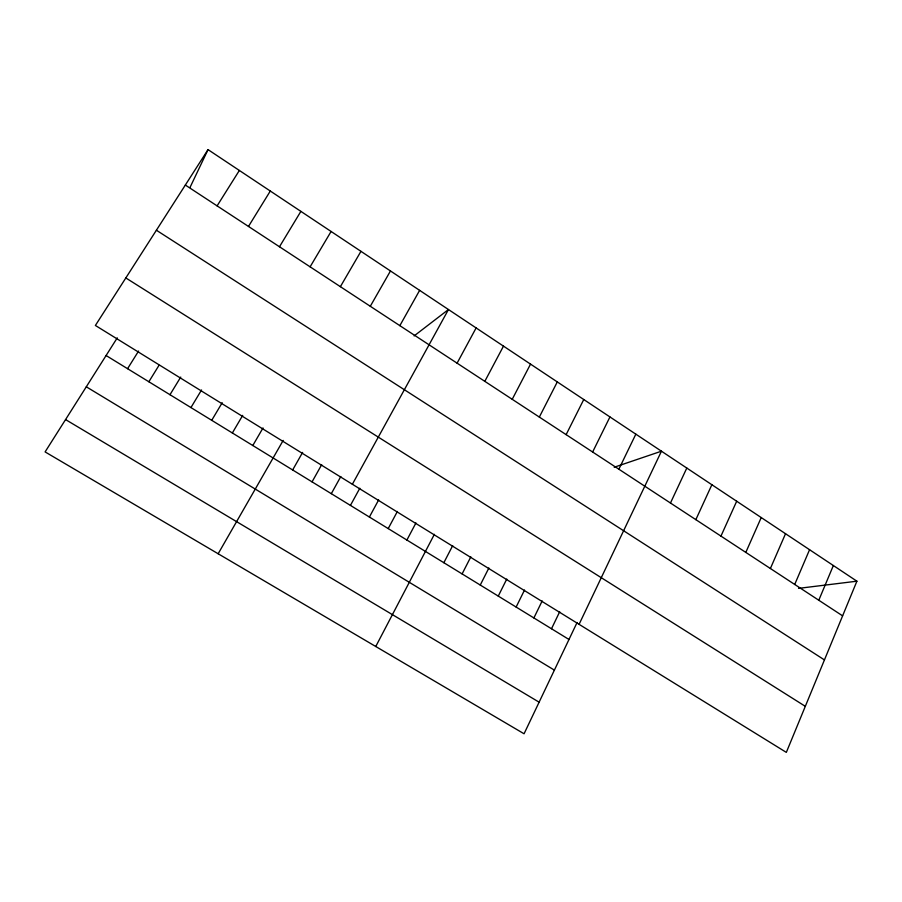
<?xml version="1.0" encoding="UTF-8"?>
<svg xmlns="http://www.w3.org/2000/svg" width="902" height="902" viewBox="0 0 902 902"><rect width="100%" height="100%" fill="white"/><g stroke="black" fill="none" stroke-linecap="round" stroke-linejoin="round"><path stroke-width="1.35" d="M856.9 581.192L786.33 752.381L95.386 325.464L208.035 149.619L856.9 581.192L798.541 588.375M818.791 600.236L833.358 565.531M794.718 584.462L809.568 549.701M770.387 568.519L785.529 533.713M745.807 552.407L761.232 517.556M720.957 536.115L736.686 501.23M695.848 519.653L711.87 484.735M670.457 503.023L686.805 468.048M189.995 187.481L208.035 149.619M577.077 622.504L524.062 733.777L45.1 451.913L117.271 337.855M579.084 624.331L661.459 451.192L614.206 467.236M551.505 628.75L559.691 611.759M618.862 469.198L635.842 434.155M533.883 617.949L542.181 600.935M516.136 607.057L524.536 590.032M592.637 452.015L609.944 416.938M498.265 596.098L506.766 579.061M566.129 434.64L583.763 399.518M480.259 585.048L488.873 567.989M539.328 417.074L557.301 381.918M462.117 573.92L470.833 556.85M443.852 562.713L452.68 545.631M512.223 399.304L530.534 364.126M375.762 646.497L434.381 534.322M406.892 540.05L415.946 522.934M484.814 381.343L503.485 346.131M388.21 528.583L397.376 511.457M369.392 517.038L378.671 499.888M457.088 363.179L476.121 327.933M350.427 505.402L359.819 488.241M352.378 484.25L448.463 309.533L414.131 335.905M331.316 493.676L340.821 476.504M312.058 481.871L321.687 464.677M399.845 325.656L419.633 290.354M292.654 469.965L302.61 452.421M370.294 306.285L390.465 270.961M218.16 553.749L283.183 440.413M252.808 445.52L263.012 427.943M340.381 286.678L360.947 251.331M232.355 432.971L242.694 415.382M310.108 266.845L331.09 231.476M211.722 420.321L222.196 402.72M190.942 407.569L201.552 389.957M279.485 246.765L300.873 211.372M169.982 394.715L180.727 377.081M248.478 226.447L270.296 191.032M148.864 381.749L159.023 365.287M127.565 368.692L138.592 351.036M217.1 205.881L239.357 170.455M65.564 419.577L539.114 702.184M86.299 386.8L554.392 670.13M106.098 355.523L568.993 639.484M125.829 277.951L805.306 706.322M156.396 230.235L824.439 659.914M185.338 185.057L842.615 615.852"/></g></svg>
